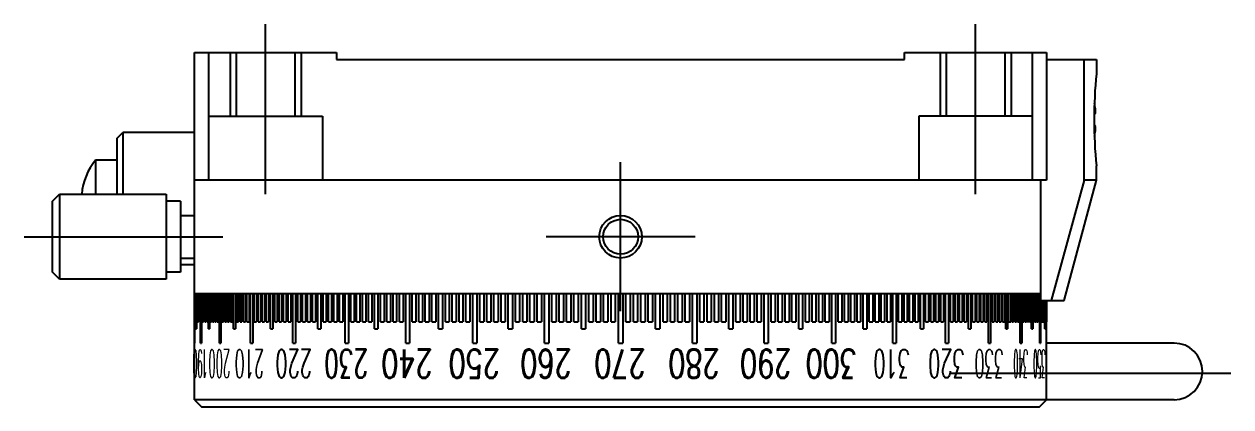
# Model space of a CAD drawing. Extents: x 1 to 281, y 0 to 190.
# Drawn here: x 52.3 to 137.3, y 163.2 to 190.2 of the extents above; entities that cross this region are included whole.
import ezdxf

# ---------------------------------------------------------------- set-up
doc = ezdxf.new("R2010")
doc.units = 0
doc.linetypes.add('CENTER', pattern=[50.8, 31.75, -6.35, 6.35, -6.35])
doc.linetypes.add('DASHED', pattern=[19.05, 12.7, -6.35])
doc.layers.get('0').update_dxf_attribs({"linetype": 'CONTINUOUS'})
doc.layers.add('CENTER', color=1, linetype='CENTER')
doc.styles.get("Standard").update_dxf_attribs({"font": 'txt.shx', "height": 3, "bigfont": 'bigfont.shx'})

msp = doc.modelspace()

# ---------------------------------------------------------------- linework, layer by layer
at = {"color": 7, "linetype": 'CONTINUOUS'}
for p, q in [((64.309, 188.209), (74.309, 188.209)), ((64.309, 171.209), (64.309, 188.209)), ((65.309, 179.209), (65.309, 188.209)), ((74.309, 188.209), (74.309, 187.709)), ((114.309, 187.709), (114.309, 188.209)), ((114.309, 188.209), (124.309, 188.209)), ((123.309, 179.209), (123.309, 188.209)), ((124.309, 188.209), (124.309, 179.209)), ((74.309, 187.709), (114.309, 187.709)), ((124.309, 187.709), (127.809, 187.709)), ((126.959, 179.209), (126.959, 187.709)), ((127.809, 187.709), (127.809, 186.709)), ((127.744, 183.923), (127.653, 183.82)), ((127.654, 183.923), (127.744, 183.923)), ((127.744, 182.995), (127.653, 183.099)), ((127.654, 182.995), (127.744, 182.995)), ((58.859, 182.159), (59.259, 182.559)), ((58.859, 178.209), (58.859, 182.159)), ((64.309, 182.559), (59.259, 182.559)), ((59.259, 182.559), (59.259, 178.209)), ((58.859, 180.609), (57.342, 180.609)), ((57.342, 180.609), (57.342, 178.209)), ((127.809, 179.209), (127.809, 180.209)), ((124.309, 179.209), (64.309, 179.209)), ((123.873, 179.209), (123.873, 170.709)), ((126.959, 179.209), (124.617, 170.709)), ((125.531, 170.709), (127.809, 179.209)), ((127.809, 179.209), (126.959, 179.209)), ((54.309, 177.709), (54.809, 178.209)), ((54.309, 172.709), (54.309, 177.709)), ((54.809, 178.209), (62.309, 178.209)), ((54.809, 178.209), (54.809, 172.209)), ((62.309, 178.209), (62.309, 172.209)), ((63.309, 177.709), (62.309, 177.709)), ((63.309, 177.709), (63.309, 172.709)), ((63.309, 176.709), (64.309, 176.709)), ((63.309, 173.709), (64.309, 173.709)), ((54.809, 172.209), (54.309, 172.709)), ((63.309, 172.709), (62.309, 172.709)), ((63.309, 173.259), (64.309, 173.259)), ((62.309, 172.209), (54.809, 172.209)), ((64.309, 171.209), (123.873, 171.209)), ((64.309, 163.709), (64.309, 171.209)), ((123.873, 170.709), (125.531, 170.709)), ((124.309, 163.709), (124.309, 170.709)), ((133.28, 167.709), (124.309, 167.709)), ((133.28, 163.709), (64.309, 163.709)), ((64.309, 163.709), (64.809, 163.209)), ((64.809, 163.209), (123.809, 163.209)), ((123.809, 163.209), (124.309, 163.709))]:
    msp.add_line(p, q, dxfattribs=at)
at = {"color": 3, "linetype": 'DASHED'}
for p, q in [((66.809, 188.209), (66.809, 183.709)), ((67.242, 188.209), (67.242, 183.709)), ((71.376, 188.209), (71.376, 183.709)), ((71.809, 188.209), (71.809, 183.709)), ((116.809, 188.209), (116.809, 183.709)), ((117.242, 188.209), (117.242, 183.709)), ((121.376, 188.209), (121.376, 183.709)), ((121.809, 188.209), (121.809, 183.709)), ((65.309, 183.709), (73.309, 183.709)), ((73.309, 183.709), (73.309, 179.209)), ((123.309, 183.709), (115.309, 183.709)), ((115.309, 183.709), (115.309, 179.209))]:
    msp.add_line(p, q, dxfattribs=at)
for p, q in [((64.31, 171.209), (64.31, 167.709)), ((64.312, 169.209), (64.312, 171.209)), ((64.317, 171.209), (64.317, 169.209)), ((64.323, 169.209), (64.323, 171.209)), ((64.333, 171.209), (64.333, 169.209)), ((64.343, 169.209), (64.343, 171.209)), ((64.359, 171.209), (64.359, 169.209)), ((64.372, 169.209), (64.372, 171.209)), ((64.393, 171.209), (64.393, 169.209)), ((64.411, 168.709), (64.411, 171.209)), ((64.437, 171.209), (64.437, 168.709)), ((64.458, 169.209), (64.458, 171.209)), ((64.49, 171.209), (64.49, 169.209)), ((64.515, 169.209), (64.515, 171.209)), ((64.551, 171.209), (64.551, 169.209)), ((64.581, 169.209), (64.581, 171.209)), ((64.622, 171.209), (64.622, 169.209)), ((64.655, 169.209), (64.655, 171.209)), ((64.702, 171.209), (64.702, 169.209)), ((64.739, 167.709), (64.739, 171.209)), ((64.791, 171.209), (64.791, 167.709)), ((64.832, 169.209), (64.832, 171.209)), ((64.889, 171.209), (64.889, 169.209)), ((64.934, 169.209), (64.934, 171.209)), ((64.996, 171.209), (64.996, 169.209)), ((65.045, 169.209), (65.045, 171.209)), ((65.112, 171.209), (65.112, 169.209)), ((65.164, 169.209), (65.164, 171.209)), ((65.237, 171.209), (65.237, 169.209)), ((65.293, 168.709), (65.293, 171.209)), ((65.371, 171.209), (65.371, 168.709)), ((65.43, 169.209), (65.43, 171.209)), ((65.513, 171.209), (65.513, 169.209)), ((65.576, 169.209), (65.576, 171.209)), ((65.664, 171.209), (65.664, 169.209)), ((65.731, 169.209), (65.731, 171.209)), ((65.824, 171.209), (65.824, 169.209)), ((65.895, 169.209), (65.895, 171.209)), ((65.993, 171.209), (65.993, 169.209)), ((66.067, 167.709), (66.067, 171.209)), ((66.17, 171.209), (66.17, 167.709)), ((66.248, 169.209), (66.248, 171.209)), ((66.356, 171.209), (66.356, 169.209)), ((66.438, 169.209), (66.438, 171.209)), ((66.55, 171.209), (66.55, 169.209)), ((66.636, 169.209), (66.636, 171.209)), ((66.753, 171.209), (66.753, 169.209)), ((66.842, 169.209), (66.842, 171.209)), ((66.964, 171.209), (66.964, 169.209)), ((67.057, 168.709), (67.057, 171.209)), ((67.184, 171.209), (67.184, 168.709)), ((67.28, 169.209), (67.28, 171.209)), ((67.411, 171.209), (67.411, 169.209)), ((67.511, 169.209), (67.511, 171.209)), ((67.647, 171.209), (67.647, 169.209)), ((67.751, 169.209), (67.751, 171.209)), ((67.891, 171.209), (67.891, 169.209)), ((67.998, 169.209), (67.998, 171.209)), ((68.144, 171.209), (68.144, 169.209)), ((68.254, 167.709), (68.254, 171.209)), ((68.404, 171.209), (68.404, 167.709)), ((68.517, 169.209), (68.517, 171.209)), ((68.672, 171.209), (68.672, 169.209)), ((68.788, 169.209), (68.788, 171.209)), ((68.947, 171.209), (68.947, 169.209)), ((69.068, 169.209), (69.068, 171.209)), ((69.231, 171.209), (69.231, 169.209)), ((69.354, 169.209), (69.354, 171.209)), ((69.522, 171.209), (69.522, 169.209)), ((69.649, 168.709), (69.649, 171.209)), ((69.821, 171.209), (69.821, 168.709)), ((69.951, 169.209), (69.951, 171.209)), ((70.127, 171.209), (70.127, 169.209)), ((70.26, 169.209), (70.26, 171.209)), ((70.441, 171.209), (70.441, 169.209)), ((70.577, 169.209), (70.577, 171.209)), ((70.761, 171.209), (70.761, 169.209)), ((70.901, 169.209), (70.901, 171.209)), ((71.089, 171.209), (71.089, 169.209)), ((71.232, 167.709), (71.232, 171.209)), ((71.424, 171.209), (71.424, 167.709)), ((71.57, 169.209), (71.57, 171.209)), ((71.766, 171.209), (71.766, 169.209)), ((71.915, 169.209), (71.915, 171.209)), ((72.115, 171.209), (72.115, 169.209)), ((72.266, 169.209), (72.266, 171.209)), ((72.471, 171.209), (72.471, 169.209)), ((72.625, 169.209), (72.625, 171.209)), ((72.833, 171.209), (72.833, 169.209)), ((72.99, 168.709), (72.99, 171.209)), ((73.202, 171.209), (73.202, 168.709)), ((73.362, 169.209), (73.362, 171.209)), ((73.577, 171.209), (73.577, 169.209)), ((73.74, 169.209), (73.74, 171.209)), ((73.959, 171.209), (73.959, 169.209)), ((74.124, 169.209), (74.124, 171.209)), ((74.347, 171.209), (74.347, 169.209)), ((74.514, 169.209), (74.514, 171.209)), ((74.741, 171.209), (74.741, 169.209)), ((74.911, 167.709), (74.911, 171.209)), ((75.141, 171.209), (75.141, 167.709)), ((75.313, 169.209), (75.313, 171.209)), ((75.546, 171.209), (75.546, 169.209)), ((75.721, 169.209), (75.721, 171.209)), ((75.958, 171.209), (75.958, 169.209)), ((76.135, 169.209), (76.135, 171.209)), ((76.375, 171.209), (76.375, 169.209)), ((76.554, 169.209), (76.554, 171.209)), ((76.797, 171.209), (76.797, 169.209)), ((76.979, 168.709), (76.979, 171.209)), ((77.225, 171.209), (77.225, 168.709)), ((77.409, 169.209), (77.409, 171.209)), ((77.658, 171.209), (77.658, 169.209)), ((77.844, 169.209), (77.844, 171.209)), ((78.096, 171.209), (78.096, 169.209)), ((78.284, 169.209), (78.284, 171.209)), ((78.539, 171.209), (78.539, 169.209)), ((78.729, 169.209), (78.729, 171.209)), ((78.987, 171.209), (78.987, 169.209)), ((79.179, 167.709), (79.179, 171.209)), ((79.439, 171.209), (79.439, 167.709)), ((79.634, 169.209), (79.634, 171.209)), ((79.896, 171.209), (79.896, 169.209)), ((80.093, 169.209), (80.093, 171.209)), ((80.357, 171.209), (80.357, 169.209)), ((80.556, 169.209), (80.556, 171.209)), ((80.823, 171.209), (80.823, 169.209)), ((81.023, 169.209), (81.023, 171.209)), ((81.293, 171.209), (81.293, 169.209)), ((81.495, 168.709), (81.495, 171.209)), ((81.767, 171.209), (81.767, 168.709)), ((81.97, 169.209), (81.97, 171.209)), ((82.244, 171.209), (82.244, 169.209)), ((82.449, 169.209), (82.449, 171.209)), ((82.725, 171.209), (82.725, 169.209)), ((82.932, 169.209), (82.932, 171.209)), ((83.21, 171.209), (83.21, 169.209)), ((83.418, 169.209), (83.418, 171.209)), ((83.698, 171.209), (83.698, 169.209)), ((83.908, 167.709), (83.908, 171.209)), ((84.189, 171.209), (84.189, 167.709)), ((84.4, 169.209), (84.4, 171.209)), ((84.684, 171.209), (84.684, 169.209)), ((84.896, 169.209), (84.896, 171.209)), ((85.181, 171.209), (85.181, 169.209)), ((85.394, 169.209), (85.394, 171.209)), ((85.681, 171.209), (85.681, 169.209)), ((85.896, 169.209), (85.896, 171.209)), ((86.184, 171.209), (86.184, 169.209)), ((86.4, 168.709), (86.4, 171.209)), ((86.689, 171.209), (86.689, 168.709)), ((86.906, 169.209), (86.906, 171.209)), ((87.197, 171.209), (87.197, 169.209)), ((87.414, 169.209), (87.414, 171.209)), ((87.707, 171.209), (87.707, 169.209)), ((87.925, 169.209), (87.925, 171.209)), ((88.218, 171.209), (88.218, 169.209)), ((88.438, 169.209), (88.438, 171.209)), ((88.732, 171.209), (88.732, 169.209)), ((88.952, 167.709), (88.952, 171.209)), ((89.247, 171.209), (89.247, 167.709)), ((89.468, 169.209), (89.468, 171.209)), ((89.764, 171.209), (89.764, 169.209)), ((89.985, 169.209), (89.985, 171.209)), ((90.282, 171.209), (90.282, 169.209)), ((90.504, 169.209), (90.504, 171.209)), ((90.802, 171.209), (90.802, 169.209)), ((91.024, 169.209), (91.024, 171.209)), ((91.322, 171.209), (91.322, 169.209)), ((91.545, 168.709), (91.545, 171.209)), ((91.844, 171.209), (91.844, 168.709)), ((92.067, 169.209), (92.067, 171.209)), ((92.366, 171.209), (92.366, 169.209)), ((92.589, 169.209), (92.589, 171.209)), ((92.889, 171.209), (92.889, 169.209)), ((93.112, 169.209), (93.112, 171.209)), ((93.412, 171.209), (93.412, 169.209)), ((93.635, 169.209), (93.635, 171.209)), ((93.935, 171.209), (93.935, 169.209)), ((94.159, 167.709), (94.159, 171.209)), ((94.459, 171.209), (94.459, 167.709)), ((94.683, 169.209), (94.683, 171.209)), ((94.983, 171.209), (94.983, 169.209)), ((95.206, 169.209), (95.206, 171.209)), ((95.506, 171.209), (95.506, 169.209)), ((95.729, 169.209), (95.729, 171.209)), ((96.029, 171.209), (96.029, 169.209)), ((96.252, 169.209), (96.252, 171.209)), ((96.551, 171.209), (96.551, 169.209)), ((96.774, 168.709), (96.774, 171.209)), ((97.073, 171.209), (97.073, 168.709)), ((97.296, 169.209), (97.296, 171.209)), ((97.594, 171.209), (97.594, 169.209)), ((97.816, 169.209), (97.816, 171.209)), ((98.114, 171.209), (98.114, 169.209)), ((98.336, 169.209), (98.336, 171.209)), ((98.633, 171.209), (98.633, 169.209)), ((98.854, 169.209), (98.854, 171.209)), ((99.15, 171.209), (99.15, 169.209)), ((99.371, 167.709), (99.371, 171.209)), ((99.666, 171.209), (99.666, 167.709)), ((99.886, 169.209), (99.886, 171.209)), ((100.18, 171.209), (100.18, 169.209)), ((100.4, 169.209), (100.4, 171.209)), ((100.693, 171.209), (100.693, 169.209)), ((100.911, 169.209), (100.911, 171.209)), ((101.204, 171.209), (101.204, 169.209)), ((101.421, 169.209), (101.421, 171.209)), ((101.712, 171.209), (101.712, 169.209)), ((101.929, 168.709), (101.929, 171.209)), ((102.218, 171.209), (102.218, 168.709)), ((102.434, 169.209), (102.434, 171.209)), ((102.722, 171.209), (102.722, 169.209)), ((102.937, 169.209), (102.937, 171.209)), ((103.224, 171.209), (103.224, 169.209)), ((103.437, 169.209), (103.437, 171.209)), ((103.722, 171.209), (103.722, 169.209)), ((103.934, 169.209), (103.934, 171.209)), ((104.218, 171.209), (104.218, 169.209)), ((104.429, 167.709), (104.429, 171.209)), ((104.71, 171.209), (104.71, 167.709)), ((104.92, 169.209), (104.92, 171.209)), ((105.2, 171.209), (105.2, 169.209)), ((105.408, 169.209), (105.408, 171.209)), ((105.686, 171.209), (105.686, 169.209)), ((105.893, 169.209), (105.893, 171.209)), ((106.169, 171.209), (106.169, 169.209)), ((106.374, 169.209), (106.374, 171.209)), ((106.648, 171.209), (106.648, 169.209)), ((106.851, 168.709), (106.851, 171.209)), ((107.123, 171.209), (107.123, 168.709)), ((107.325, 169.209), (107.325, 171.209)), ((107.595, 171.209), (107.595, 169.209)), ((107.795, 169.209), (107.795, 171.209)), ((108.062, 171.209), (108.062, 169.209)), ((108.261, 169.209), (108.261, 171.209)), ((108.525, 171.209), (108.525, 169.209)), ((108.722, 169.209), (108.722, 171.209)), ((108.984, 171.209), (108.984, 169.209)), ((109.179, 167.709), (109.179, 171.209)), ((109.439, 171.209), (109.439, 167.709)), ((109.631, 169.209), (109.631, 171.209)), ((109.889, 171.209), (109.889, 169.209)), ((110.079, 169.209), (110.079, 171.209)), ((110.334, 171.209), (110.334, 169.209)), ((110.522, 169.209), (110.522, 171.209)), ((110.774, 171.209), (110.774, 169.209)), ((110.96, 169.209), (110.96, 171.209)), ((111.209, 171.209), (111.209, 169.209)), ((111.393, 168.709), (111.393, 171.209)), ((111.639, 171.209), (111.639, 168.709)), ((111.821, 169.209), (111.821, 171.209)), ((112.064, 171.209), (112.064, 169.209)), ((112.244, 169.209), (112.244, 171.209)), ((112.483, 171.209), (112.483, 169.209)), ((112.66, 169.209), (112.66, 171.209)), ((112.897, 171.209), (112.897, 169.209)), ((113.072, 169.209), (113.072, 171.209)), ((113.305, 171.209), (113.305, 169.209)), ((113.478, 167.709), (113.478, 171.209)), ((113.707, 171.209), (113.707, 167.709)), ((113.877, 169.209), (113.877, 171.209)), ((114.104, 171.209), (114.104, 169.209)), ((114.271, 169.209), (114.271, 171.209)), ((114.494, 171.209), (114.494, 169.209)), ((114.659, 169.209), (114.659, 171.209)), ((114.878, 171.209), (114.878, 169.209)), ((115.041, 169.209), (115.041, 171.209)), ((115.256, 171.209), (115.256, 169.209)), ((115.416, 168.709), (115.416, 171.209)), ((115.628, 171.209), (115.628, 168.709)), ((115.785, 169.209), (115.785, 171.209)), ((115.993, 171.209), (115.993, 169.209)), ((116.147, 169.209), (116.147, 171.209)), ((116.352, 171.209), (116.352, 169.209)), ((116.503, 169.209), (116.503, 171.209)), ((116.704, 171.209), (116.704, 169.209)), ((116.852, 169.209), (116.852, 171.209)), ((117.049, 171.209), (117.049, 169.209)), ((117.194, 167.709), (117.194, 171.209)), ((117.387, 171.209), (117.387, 167.709)), ((117.529, 169.209), (117.529, 171.209)), ((117.718, 171.209), (117.718, 169.209)), ((117.857, 169.209), (117.857, 171.209)), ((118.041, 171.209), (118.041, 169.209)), ((118.178, 169.209), (118.178, 171.209)), ((118.358, 171.209), (118.358, 169.209)), ((118.491, 169.209), (118.491, 171.209)), ((118.667, 171.209), (118.667, 169.209)), ((118.797, 168.709), (118.797, 171.209)), ((118.969, 171.209), (118.969, 168.709)), ((119.096, 169.209), (119.096, 171.209)), ((119.264, 171.209), (119.264, 169.209)), ((119.387, 169.209), (119.387, 171.209)), ((119.551, 171.209), (119.551, 169.209)), ((119.671, 169.209), (119.671, 171.209)), ((119.83, 171.209), (119.83, 169.209)), ((119.947, 169.209), (119.947, 171.209)), ((120.101, 171.209), (120.101, 169.209)), ((120.215, 167.709), (120.215, 171.209)), ((120.365, 171.209), (120.365, 167.709)), ((120.475, 169.209), (120.475, 171.209)), ((120.62, 171.209), (120.62, 169.209)), ((120.727, 169.209), (120.727, 171.209)), ((120.868, 171.209), (120.868, 169.209)), ((120.971, 169.209), (120.971, 171.209)), ((121.107, 171.209), (121.107, 169.209)), ((121.207, 169.209), (121.207, 171.209)), ((121.338, 171.209), (121.338, 169.209)), ((121.435, 168.709), (121.435, 171.209)), ((121.561, 171.209), (121.561, 168.709)), ((121.654, 169.209), (121.654, 171.209)), ((121.776, 171.209), (121.776, 169.209)), ((121.865, 169.209), (121.865, 171.209)), ((121.983, 171.209), (121.983, 169.209)), ((122.068, 169.209), (122.068, 171.209)), ((122.181, 171.209), (122.181, 169.209)), ((122.262, 169.209), (122.262, 171.209)), ((122.37, 171.209), (122.37, 169.209)), ((122.448, 167.709), (122.448, 171.209)), ((122.551, 171.209), (122.551, 167.709)), ((122.626, 169.209), (122.626, 171.209)), ((122.723, 171.209), (122.723, 169.209)), ((122.794, 169.209), (122.794, 171.209)), ((122.887, 171.209), (122.887, 169.209)), ((122.954, 169.209), (122.954, 171.209)), ((123.042, 171.209), (123.042, 169.209)), ((123.105, 169.209), (123.105, 171.209)), ((123.188, 171.209), (123.188, 169.209)), ((123.248, 168.709), (123.248, 171.209)), ((123.325, 171.209), (123.325, 168.709)), ((123.381, 169.209), (123.381, 171.209)), ((123.454, 171.209), (123.454, 169.209)), ((123.506, 169.209), (123.506, 171.209)), ((123.574, 171.209), (123.574, 169.209)), ((123.622, 169.209), (123.622, 171.209)), ((123.684, 171.209), (123.684, 169.209)), ((123.729, 169.209), (123.729, 171.209)), ((123.786, 171.209), (123.786, 169.209)), ((123.827, 167.709), (123.827, 171.209)), ((123.879, 170.709), (123.879, 167.709)), ((123.916, 169.209), (123.916, 170.709)), ((123.963, 170.709), (123.963, 169.209)), ((123.996, 169.209), (123.996, 170.709)), ((124.038, 170.709), (124.038, 169.209)), ((124.067, 169.209), (124.067, 170.709)), ((124.103, 170.709), (124.103, 169.209)), ((124.129, 169.209), (124.129, 170.709)), ((124.16, 170.709), (124.16, 169.209)), ((124.182, 168.709), (124.182, 170.709)), ((124.208, 170.709), (124.208, 168.709)), ((124.225, 169.209), (124.225, 170.709)), ((124.246, 170.709), (124.246, 169.209)), ((124.26, 169.209), (124.26, 170.709)), ((124.276, 170.709), (124.276, 169.209)), ((124.285, 169.209), (124.285, 170.709)), ((124.296, 170.709), (124.296, 169.209)), ((124.302, 169.209), (124.302, 170.709)), ((124.307, 170.709), (124.307, 169.209)), ((124.309, 167.709), (124.309, 170.709)), ((64.312, 169.209), (64.317, 169.209)), ((64.323, 169.209), (64.333, 169.209)), ((64.343, 169.209), (64.359, 169.209)), ((64.372, 169.209), (64.393, 169.209)), ((64.458, 169.209), (64.49, 169.209)), ((64.515, 169.209), (64.551, 169.209)), ((64.581, 169.209), (64.622, 169.209)), ((64.655, 169.209), (64.702, 169.209)), ((64.832, 169.209), (64.889, 169.209)), ((64.934, 169.209), (64.996, 169.209)), ((65.045, 169.209), (65.112, 169.209)), ((65.164, 169.209), (65.237, 169.209)), ((65.43, 169.209), (65.513, 169.209)), ((65.576, 169.209), (65.664, 169.209)), ((65.731, 169.209), (65.824, 169.209)), ((65.895, 169.209), (65.993, 169.209)), ((66.248, 169.209), (66.356, 169.209)), ((66.438, 169.209), (66.55, 169.209)), ((66.636, 169.209), (66.753, 169.209)), ((66.842, 169.209), (66.964, 169.209)), ((67.28, 169.209), (67.411, 169.209)), ((67.511, 169.209), (67.647, 169.209)), ((67.751, 169.209), (67.891, 169.209)), ((67.998, 169.209), (68.144, 169.209)), ((68.517, 169.209), (68.672, 169.209)), ((68.788, 169.209), (68.947, 169.209)), ((69.068, 169.209), (69.231, 169.209)), ((69.354, 169.209), (69.522, 169.209)), ((69.951, 169.209), (70.127, 169.209)), ((70.26, 169.209), (70.441, 169.209)), ((70.577, 169.209), (70.761, 169.209)), ((70.901, 169.209), (71.089, 169.209)), ((71.57, 169.209), (71.766, 169.209)), ((71.915, 169.209), (72.115, 169.209)), ((72.266, 169.209), (72.471, 169.209)), ((72.625, 169.209), (72.833, 169.209)), ((73.362, 169.209), (73.577, 169.209)), ((73.74, 169.209), (73.959, 169.209)), ((74.124, 169.209), (74.347, 169.209)), ((74.514, 169.209), (74.741, 169.209)), ((75.313, 169.209), (75.546, 169.209)), ((75.721, 169.209), (75.958, 169.209)), ((76.135, 169.209), (76.375, 169.209)), ((76.554, 169.209), (76.797, 169.209)), ((77.409, 169.209), (77.658, 169.209)), ((77.844, 169.209), (78.096, 169.209)), ((78.284, 169.209), (78.539, 169.209)), ((78.729, 169.209), (78.987, 169.209)), ((79.634, 169.209), (79.896, 169.209)), ((80.093, 169.209), (80.357, 169.209)), ((80.556, 169.209), (80.823, 169.209)), ((81.023, 169.209), (81.293, 169.209)), ((81.97, 169.209), (82.244, 169.209)), ((82.449, 169.209), (82.725, 169.209)), ((82.932, 169.209), (83.21, 169.209)), ((83.418, 169.209), (83.698, 169.209)), ((84.4, 169.209), (84.684, 169.209)), ((84.896, 169.209), (85.181, 169.209)), ((85.394, 169.209), (85.681, 169.209)), ((85.896, 169.209), (86.184, 169.209)), ((86.906, 169.209), (87.197, 169.209)), ((87.414, 169.209), (87.707, 169.209)), ((87.925, 169.209), (88.218, 169.209)), ((88.438, 169.209), (88.732, 169.209)), ((89.468, 169.209), (89.764, 169.209)), ((89.985, 169.209), (90.282, 169.209)), ((90.504, 169.209), (90.802, 169.209)), ((91.024, 169.209), (91.322, 169.209)), ((92.067, 169.209), (92.366, 169.209)), ((92.589, 169.209), (92.889, 169.209)), ((93.112, 169.209), (93.412, 169.209)), ((93.635, 169.209), (93.935, 169.209)), ((94.683, 169.209), (94.983, 169.209)), ((95.206, 169.209), (95.506, 169.209)), ((95.729, 169.209), (96.029, 169.209)), ((96.252, 169.209), (96.551, 169.209)), ((97.296, 169.209), (97.594, 169.209)), ((97.816, 169.209), (98.114, 169.209)), ((98.336, 169.209), (98.633, 169.209)), ((98.854, 169.209), (99.15, 169.209)), ((99.886, 169.209), (100.18, 169.209)), ((100.4, 169.209), (100.693, 169.209)), ((100.911, 169.209), (101.204, 169.209)), ((101.421, 169.209), (101.712, 169.209)), ((102.434, 169.209), (102.722, 169.209)), ((102.937, 169.209), (103.224, 169.209)), ((103.437, 169.209), (103.722, 169.209)), ((103.934, 169.209), (104.218, 169.209)), ((104.92, 169.209), (105.2, 169.209)), ((105.408, 169.209), (105.686, 169.209)), ((105.893, 169.209), (106.169, 169.209)), ((106.374, 169.209), (106.648, 169.209)), ((107.325, 169.209), (107.595, 169.209)), ((107.795, 169.209), (108.062, 169.209)), ((108.261, 169.209), (108.525, 169.209)), ((108.722, 169.209), (108.984, 169.209)), ((109.631, 169.209), (109.889, 169.209)), ((110.079, 169.209), (110.334, 169.209)), ((110.522, 169.209), (110.774, 169.209)), ((110.96, 169.209), (111.209, 169.209)), ((111.821, 169.209), (112.064, 169.209)), ((112.244, 169.209), (112.483, 169.209)), ((112.66, 169.209), (112.897, 169.209)), ((113.072, 169.209), (113.305, 169.209)), ((113.877, 169.209), (114.104, 169.209)), ((114.271, 169.209), (114.494, 169.209)), ((114.659, 169.209), (114.878, 169.209)), ((115.041, 169.209), (115.256, 169.209)), ((115.785, 169.209), (115.993, 169.209)), ((116.147, 169.209), (116.352, 169.209)), ((116.503, 169.209), (116.704, 169.209)), ((116.852, 169.209), (117.049, 169.209)), ((117.529, 169.209), (117.718, 169.209)), ((117.857, 169.209), (118.041, 169.209)), ((118.178, 169.209), (118.358, 169.209)), ((118.491, 169.209), (118.667, 169.209)), ((119.096, 169.209), (119.264, 169.209)), ((119.387, 169.209), (119.551, 169.209)), ((119.671, 169.209), (119.83, 169.209)), ((119.947, 169.209), (120.101, 169.209)), ((120.475, 169.209), (120.62, 169.209)), ((120.727, 169.209), (120.868, 169.209)), ((120.971, 169.209), (121.107, 169.209)), ((121.207, 169.209), (121.338, 169.209)), ((121.654, 169.209), (121.776, 169.209)), ((121.865, 169.209), (121.983, 169.209)), ((122.068, 169.209), (122.181, 169.209)), ((122.262, 169.209), (122.37, 169.209)), ((122.626, 169.209), (122.723, 169.209)), ((122.794, 169.209), (122.887, 169.209)), ((122.954, 169.209), (123.042, 169.209)), ((123.105, 169.209), (123.188, 169.209)), ((123.381, 169.209), (123.454, 169.209)), ((123.506, 169.209), (123.574, 169.209)), ((123.622, 169.209), (123.684, 169.209)), ((123.729, 169.209), (123.786, 169.209)), ((123.916, 169.209), (123.963, 169.209)), ((123.996, 169.209), (124.038, 169.209)), ((124.067, 169.209), (124.103, 169.209)), ((124.129, 169.209), (124.16, 169.209)), ((124.225, 169.209), (124.246, 169.209)), ((124.26, 169.209), (124.276, 169.209)), ((124.285, 169.209), (124.296, 169.209)), ((124.302, 169.209), (124.307, 169.209)), ((64.411, 168.709), (64.437, 168.709)), ((65.293, 168.709), (65.371, 168.709)), ((67.057, 168.709), (67.184, 168.709)), ((69.649, 168.709), (69.821, 168.709)), ((72.99, 168.709), (73.202, 168.709)), ((76.979, 168.709), (77.225, 168.709)), ((81.495, 168.709), (81.767, 168.709)), ((86.4, 168.709), (86.689, 168.709)), ((91.545, 168.709), (91.844, 168.709)), ((96.774, 168.709), (97.073, 168.709)), ((101.929, 168.709), (102.218, 168.709)), ((106.851, 168.709), (107.123, 168.709)), ((111.393, 168.709), (111.639, 168.709)), ((115.416, 168.709), (115.628, 168.709)), ((118.797, 168.709), (118.969, 168.709)), ((121.435, 168.709), (121.561, 168.709)), ((123.248, 168.709), (123.325, 168.709)), ((124.182, 168.709), (124.208, 168.709)), ((64.739, 167.709), (64.791, 167.709)), ((66.067, 167.709), (66.17, 167.709)), ((68.254, 167.709), (68.404, 167.709)), ((71.232, 167.709), (71.424, 167.709)), ((74.911, 167.709), (75.141, 167.709)), ((79.179, 167.709), (79.439, 167.709)), ((83.908, 167.709), (84.189, 167.709)), ((88.952, 167.709), (89.247, 167.709)), ((94.159, 167.709), (94.459, 167.709)), ((99.371, 167.709), (99.666, 167.709)), ((104.429, 167.709), (104.71, 167.709)), ((109.179, 167.709), (109.439, 167.709)), ((113.478, 167.709), (113.707, 167.709)), ((117.194, 167.709), (117.387, 167.709)), ((120.215, 167.709), (120.365, 167.709)), ((122.448, 167.709), (122.551, 167.709)), ((123.827, 167.709), (123.879, 167.709))]:
    msp.add_line(p, q)
at = {"color": 3, "linetype": 'CONTINUOUS'}
msp.add_circle((94.309, 175.209), 1.5, dxfattribs=at)
at = {"color": 7, "linetype": 'CONTINUOUS'}
msp.add_circle((94.309, 175.209), 1.23, dxfattribs=at)
for centre, radius, start, end in [((161.151, 183.459), 33.5, 174.4327, 185.5673), ((122.924, 183.459), 4.883, 9.23331, 13.56956), ((125.335, 184.083), 2.414, 356.20836, 3.79164), ((125.335, 182.835), 2.414, 356.20836, 3.79164), ((122.924, 183.459), 4.883, 346.43044, 350.76669), ((60.559, 177.909), 4.2, 139.9948, 175.90396), ((133.28, 165.709), 2, 270, 90)]:
    msp.add_arc(centre, radius, start, end, dxfattribs=at)
at = {"layer": 'CENTER', "color": 1, "linetype": 'CENTER'}
for p, q in [((69.309, 178.209), (69.309, 190.209)), ((119.309, 178.209), (119.309, 190.209)), ((94.309, 169.959), (94.309, 180.459)), ((52.309, 175.209), (66.309, 175.209)), ((99.559, 175.209), (89.059, 175.209)), ((137.28, 165.568), (117.498, 165.568))]:
    msp.add_line(p, q, dxfattribs=at)

# ---------------------------------------------------------------- texts
at = {"color": 7, "linetype": 'CONTINUOUS'}
for s, width, p in [('190', 0.2, (65.204, 167.255)), ('200', 0.3, (66.819, 167.255)), ('210', 0.4, (69.195, 167.255)), ('220', 0.5, (72.578, 167.255)), ('230', 0.6, (76.526, 167.255)), ('240', 0.7, (81.059, 167.255)), ('250', 0.7, (85.799, 167.255)), ('260', 0.7, (90.85, 167.255)), ('270', 0.7, (96.059, 167.255)), ('280', 0.7, (101.268, 167.255)), ('290', 0.7, (106.32, 167.255)), ('300', 0.7, (110.942, 167.255)), ('310', 0.5, (114.676, 167.255)), ('320', 0.5, (118.54, 167.255)), ('330', 0.4, (121.29, 167.255)), ('340', 0.2, (123, 167.255)), ('350', 0.15, (124.228, 167.255))]:
    msp.add_text(s, height=2, rotation=180, dxfattribs=dict(at, width=width)).set_placement(p)

doc.saveas('drawing.dxf')
